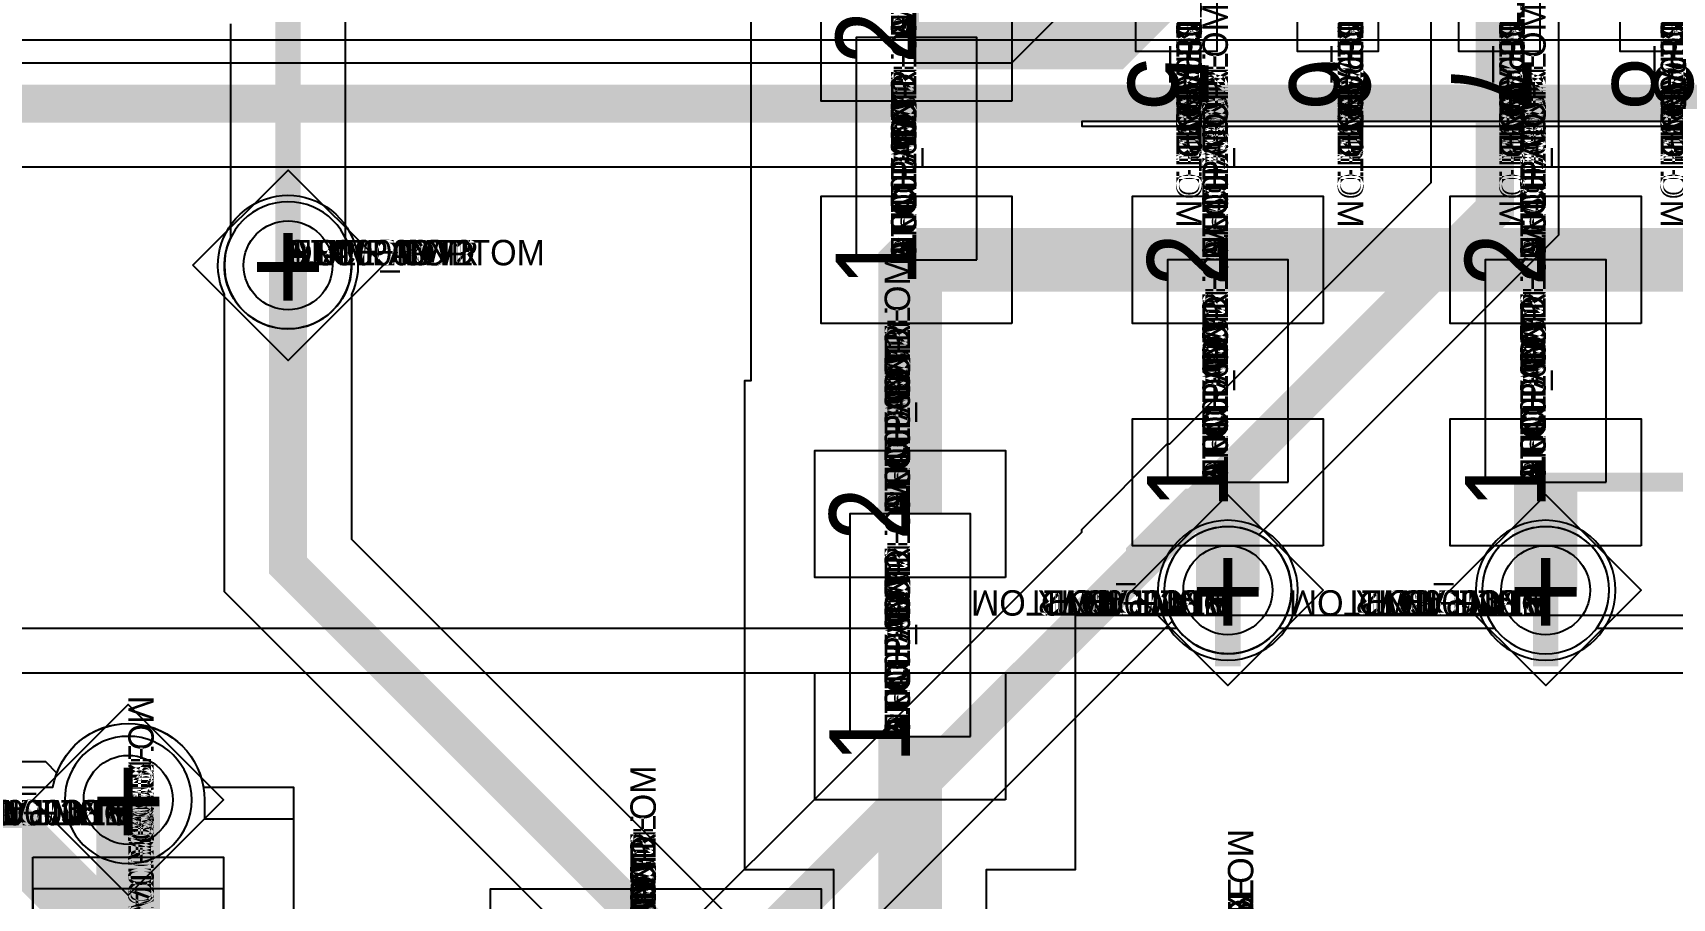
# Model space of a CAD drawing. Extents: x 0 to 323, y 0 to 320.
# Drawn here: x 57.11 to 70.01, y 198.63 to 205.44 of the extents above; entities that cross this region are included whole.
import ezdxf
from ezdxf.enums import TextEntityAlignment as Align

# ---------------------------------------------------------------- set-up
doc = ezdxf.new("R2010")
doc.units = 0
doc.header["$MEASUREMENT"] = 0
doc.layers.get('0').update_dxf_attribs({"linetype": 'CONTINUOUS'})
for name, color, linetype in [('CDN_FIGURES', 7, 'CONTINUOUS'), ('ETCH_BOTTOM', 7, 'CONTINUOUS'), ('ETCH_GND', 3, 'CONTINUOUS'), ('ETCH_INT1', 4, 'CONTINUOUS'), ('ETCH_INT2', 5, 'CONTINUOUS'), ('ETCH_PWR', 6, 'CONTINUOUS'), ('ETCH_TOP', 2, 'CONTINUOUS'), ('MANUFACTURING_NCLEGEND-1-6', 8, 'CONTINUOUS'), ('PACKAGE_GEOMETRY_ASSEMBLY_TOP', 11, 'CONTINUOUS'), ('PACKAGE_GEOMETRY_PIN_NUMBER', 9, 'CONTINUOUS')]:
    doc.layers.add(name, color=color, linetype=linetype)

# ---------------------------------------------------------------- blocks, each defined once
blk = doc.blocks.new('PAD_INFO')
for tag in ['SHAPE_TYPE', 'PAD_HEIGHT', 'PAD_LAYER', 'PAD_TYPE', 'PAD_WIDTH']:
    blk.add_attdef(tag, (0, 0), '', height=0.2)
at = {"flags": 2}
blk.add_attdef('CDN_TYPE', (0, 0), '', height=0.2, dxfattribs=at)
blk = doc.blocks.new('DRILL_INFO')
at = {"flags": 2}
blk.add_attdef('CDN_TYPE', (0, 0), '', height=0.2, dxfattribs=at)
for tag in ['FSHAPE', 'FCHAR', 'DRILL_HEIGHT', 'DIAMETER', 'PLATED', 'DRILL_WIDTH']:
    blk.add_attdef(tag, (0, 0), '', height=0.2)
blk = doc.blocks.new('VIA0700X0300')
at = {"layer": 'ETCH_BOTTOM'}
blk.add_circle((0, 0), 0.35, dxfattribs=at)
at = {"layer": 'ETCH_GND'}
blk.add_circle((0, 0), 0.35, dxfattribs=at)
at = {"layer": 'ETCH_INT1'}
blk.add_circle((0, 0), 0.35, dxfattribs=at)
at = {"layer": 'ETCH_INT2'}
blk.add_circle((0, 0), 0.35, dxfattribs=at)
at = {"layer": 'ETCH_PWR'}
blk.add_circle((0, 0), 0.35, dxfattribs=at)
at = {"layer": 'ETCH_TOP'}
blk.add_circle((0, 0), 0.35, dxfattribs=at)
ref = blk.add_blockref('PAD_INFO', (0, 0))
ref.add_attrib('PAD_LAYER', 'ETCH_TOP', (0, 0), dxfattribs={"height": 0.2})
ref.add_attrib('SHAPE_TYPE', 'NULL', (0, 0), dxfattribs={"height": 0.2})
ref.add_attrib('PAD_TYPE', 'ANTIPAD', (0, 0), dxfattribs={"height": 0.2})
ref.add_attrib('PAD_WIDTH', '0.000000', (0, 0), dxfattribs={"height": 0.2})
ref.add_attrib('PAD_HEIGHT', '0.000000', (0, 0), dxfattribs={"height": 0.2})
ref = blk.add_blockref('PAD_INFO', (0, 0))
ref.add_attrib('PAD_LAYER', 'ETCH_GND', (0, 0), dxfattribs={"height": 0.2})
ref.add_attrib('SHAPE_TYPE', 'NULL', (0, 0), dxfattribs={"height": 0.2})
ref.add_attrib('PAD_TYPE', 'ANTIPAD', (0, 0), dxfattribs={"height": 0.2})
ref.add_attrib('PAD_WIDTH', '0.000000', (0, 0), dxfattribs={"height": 0.2})
ref.add_attrib('PAD_HEIGHT', '0.000000', (0, 0), dxfattribs={"height": 0.2})
ref = blk.add_blockref('PAD_INFO', (0, 0))
ref.add_attrib('PAD_LAYER', 'ETCH_INT1', (0, 0), dxfattribs={"height": 0.2})
ref.add_attrib('SHAPE_TYPE', 'NULL', (0, 0), dxfattribs={"height": 0.2})
ref.add_attrib('PAD_TYPE', 'ANTIPAD', (0, 0), dxfattribs={"height": 0.2})
ref.add_attrib('PAD_WIDTH', '0.000000', (0, 0), dxfattribs={"height": 0.2})
ref.add_attrib('PAD_HEIGHT', '0.000000', (0, 0), dxfattribs={"height": 0.2})
ref = blk.add_blockref('PAD_INFO', (0, 0))
ref.add_attrib('PAD_LAYER', 'ETCH_INT2', (0, 0), dxfattribs={"height": 0.2})
ref.add_attrib('SHAPE_TYPE', 'NULL', (0, 0), dxfattribs={"height": 0.2})
ref.add_attrib('PAD_TYPE', 'ANTIPAD', (0, 0), dxfattribs={"height": 0.2})
ref.add_attrib('PAD_WIDTH', '0.000000', (0, 0), dxfattribs={"height": 0.2})
ref.add_attrib('PAD_HEIGHT', '0.000000', (0, 0), dxfattribs={"height": 0.2})
ref = blk.add_blockref('PAD_INFO', (0, 0))
ref.add_attrib('PAD_LAYER', 'ETCH_PWR', (0, 0), dxfattribs={"height": 0.2})
ref.add_attrib('SHAPE_TYPE', 'NULL', (0, 0), dxfattribs={"height": 0.2})
ref.add_attrib('PAD_TYPE', 'ANTIPAD', (0, 0), dxfattribs={"height": 0.2})
ref.add_attrib('PAD_WIDTH', '0.000000', (0, 0), dxfattribs={"height": 0.2})
ref.add_attrib('PAD_HEIGHT', '0.000000', (0, 0), dxfattribs={"height": 0.2})
ref = blk.add_blockref('PAD_INFO', (0, 0))
ref.add_attrib('PAD_LAYER', 'ETCH_BOTTOM', (0, 0), dxfattribs={"height": 0.2})
ref.add_attrib('SHAPE_TYPE', 'NULL', (0, 0), dxfattribs={"height": 0.2})
ref.add_attrib('PAD_TYPE', 'ANTIPAD', (0, 0), dxfattribs={"height": 0.2})
ref.add_attrib('PAD_WIDTH', '0.000000', (0, 0), dxfattribs={"height": 0.2})
ref.add_attrib('PAD_HEIGHT', '0.000000', (0, 0), dxfattribs={"height": 0.2})
ref = blk.add_blockref('PAD_INFO', (0, 0))
ref.add_attrib('PAD_LAYER', 'ETCH_TOP', (0, 0), dxfattribs={"height": 0.2})
ref.add_attrib('SHAPE_TYPE', 'NULL', (0, 0), dxfattribs={"height": 0.2})
ref.add_attrib('PAD_TYPE', 'THERMAL', (0, 0), dxfattribs={"height": 0.2})
ref.add_attrib('PAD_WIDTH', '0.000000', (0, 0), dxfattribs={"height": 0.2})
ref.add_attrib('PAD_HEIGHT', '0.000000', (0, 0), dxfattribs={"height": 0.2})
ref = blk.add_blockref('PAD_INFO', (0, 0))
ref.add_attrib('PAD_LAYER', 'ETCH_GND', (0, 0), dxfattribs={"height": 0.2})
ref.add_attrib('SHAPE_TYPE', 'NULL', (0, 0), dxfattribs={"height": 0.2})
ref.add_attrib('PAD_TYPE', 'THERMAL', (0, 0), dxfattribs={"height": 0.2})
ref.add_attrib('PAD_WIDTH', '0.000000', (0, 0), dxfattribs={"height": 0.2})
ref.add_attrib('PAD_HEIGHT', '0.000000', (0, 0), dxfattribs={"height": 0.2})
ref = blk.add_blockref('PAD_INFO', (0, 0))
ref.add_attrib('PAD_LAYER', 'ETCH_INT1', (0, 0), dxfattribs={"height": 0.2})
ref.add_attrib('SHAPE_TYPE', 'NULL', (0, 0), dxfattribs={"height": 0.2})
ref.add_attrib('PAD_TYPE', 'THERMAL', (0, 0), dxfattribs={"height": 0.2})
ref.add_attrib('PAD_WIDTH', '0.000000', (0, 0), dxfattribs={"height": 0.2})
ref.add_attrib('PAD_HEIGHT', '0.000000', (0, 0), dxfattribs={"height": 0.2})
ref = blk.add_blockref('PAD_INFO', (0, 0))
ref.add_attrib('PAD_LAYER', 'ETCH_INT2', (0, 0), dxfattribs={"height": 0.2})
ref.add_attrib('SHAPE_TYPE', 'NULL', (0, 0), dxfattribs={"height": 0.2})
ref.add_attrib('PAD_TYPE', 'THERMAL', (0, 0), dxfattribs={"height": 0.2})
ref.add_attrib('PAD_WIDTH', '0.000000', (0, 0), dxfattribs={"height": 0.2})
ref.add_attrib('PAD_HEIGHT', '0.000000', (0, 0), dxfattribs={"height": 0.2})
ref = blk.add_blockref('PAD_INFO', (0, 0))
ref.add_attrib('PAD_LAYER', 'ETCH_PWR', (0, 0), dxfattribs={"height": 0.2})
ref.add_attrib('SHAPE_TYPE', 'NULL', (0, 0), dxfattribs={"height": 0.2})
ref.add_attrib('PAD_TYPE', 'THERMAL', (0, 0), dxfattribs={"height": 0.2})
ref.add_attrib('PAD_WIDTH', '0.000000', (0, 0), dxfattribs={"height": 0.2})
ref.add_attrib('PAD_HEIGHT', '0.000000', (0, 0), dxfattribs={"height": 0.2})
ref = blk.add_blockref('PAD_INFO', (0, 0))
ref.add_attrib('PAD_LAYER', 'ETCH_BOTTOM', (0, 0), dxfattribs={"height": 0.2})
ref.add_attrib('SHAPE_TYPE', 'NULL', (0, 0), dxfattribs={"height": 0.2})
ref.add_attrib('PAD_TYPE', 'THERMAL', (0, 0), dxfattribs={"height": 0.2})
ref.add_attrib('PAD_WIDTH', '0.000000', (0, 0), dxfattribs={"height": 0.2})
ref.add_attrib('PAD_HEIGHT', '0.000000', (0, 0), dxfattribs={"height": 0.2})
ref = blk.add_blockref('PAD_INFO', (0, 0))
ref.add_attrib('PAD_LAYER', 'ETCH_TOP', (0, 0), dxfattribs={"height": 0.2})
ref.add_attrib('SHAPE_TYPE', 'CIRCLE', (0, 0), dxfattribs={"height": 0.2})
ref.add_attrib('PAD_TYPE', 'REGULAR', (0, 0), dxfattribs={"height": 0.2})
ref.add_attrib('PAD_WIDTH', '0.700000', (0, 0), dxfattribs={"height": 0.2})
ref.add_attrib('PAD_HEIGHT', '0.700000', (0, 0), dxfattribs={"height": 0.2})
ref = blk.add_blockref('PAD_INFO', (0, 0))
ref.add_attrib('PAD_LAYER', 'ETCH_GND', (0, 0), dxfattribs={"height": 0.2})
ref.add_attrib('SHAPE_TYPE', 'CIRCLE', (0, 0), dxfattribs={"height": 0.2})
ref.add_attrib('PAD_TYPE', 'REGULAR', (0, 0), dxfattribs={"height": 0.2})
ref.add_attrib('PAD_WIDTH', '0.700000', (0, 0), dxfattribs={"height": 0.2})
ref.add_attrib('PAD_HEIGHT', '0.700000', (0, 0), dxfattribs={"height": 0.2})
ref = blk.add_blockref('PAD_INFO', (0, 0))
ref.add_attrib('PAD_LAYER', 'ETCH_INT1', (0, 0), dxfattribs={"height": 0.2})
ref.add_attrib('SHAPE_TYPE', 'CIRCLE', (0, 0), dxfattribs={"height": 0.2})
ref.add_attrib('PAD_TYPE', 'REGULAR', (0, 0), dxfattribs={"height": 0.2})
ref.add_attrib('PAD_WIDTH', '0.700000', (0, 0), dxfattribs={"height": 0.2})
ref.add_attrib('PAD_HEIGHT', '0.700000', (0, 0), dxfattribs={"height": 0.2})
ref = blk.add_blockref('PAD_INFO', (0, 0))
ref.add_attrib('PAD_LAYER', 'ETCH_INT2', (0, 0), dxfattribs={"height": 0.2})
ref.add_attrib('SHAPE_TYPE', 'CIRCLE', (0, 0), dxfattribs={"height": 0.2})
ref.add_attrib('PAD_TYPE', 'REGULAR', (0, 0), dxfattribs={"height": 0.2})
ref.add_attrib('PAD_WIDTH', '0.700000', (0, 0), dxfattribs={"height": 0.2})
ref.add_attrib('PAD_HEIGHT', '0.700000', (0, 0), dxfattribs={"height": 0.2})
ref = blk.add_blockref('PAD_INFO', (0, 0))
ref.add_attrib('PAD_LAYER', 'ETCH_PWR', (0, 0), dxfattribs={"height": 0.2})
ref.add_attrib('SHAPE_TYPE', 'CIRCLE', (0, 0), dxfattribs={"height": 0.2})
ref.add_attrib('PAD_TYPE', 'REGULAR', (0, 0), dxfattribs={"height": 0.2})
ref.add_attrib('PAD_WIDTH', '0.700000', (0, 0), dxfattribs={"height": 0.2})
ref.add_attrib('PAD_HEIGHT', '0.700000', (0, 0), dxfattribs={"height": 0.2})
ref = blk.add_blockref('PAD_INFO', (0, 0))
ref.add_attrib('PAD_LAYER', 'ETCH_BOTTOM', (0, 0), dxfattribs={"height": 0.2})
ref.add_attrib('SHAPE_TYPE', 'CIRCLE', (0, 0), dxfattribs={"height": 0.2})
ref.add_attrib('PAD_TYPE', 'REGULAR', (0, 0), dxfattribs={"height": 0.2})
ref.add_attrib('PAD_WIDTH', '0.700000', (0, 0), dxfattribs={"height": 0.2})
ref.add_attrib('PAD_HEIGHT', '0.700000', (0, 0), dxfattribs={"height": 0.2})
ref = blk.add_blockref('DRILL_INFO', (0, 0))
ref.add_attrib('DIAMETER', '0.300000', (0, 0), dxfattribs={"height": 0.2})
ref.add_attrib('PLATED', 'PLATED', (0, 0), dxfattribs={"height": 0.2})
ref.add_attrib('FSHAPE', 'DIAMOND', (0, 0), dxfattribs={"height": 0.2})
ref.add_attrib('FCHAR', '+', (0, 0), dxfattribs={"height": 0.2})
ref.add_attrib('DRILL_WIDTH', '1.500000', (0, 0), dxfattribs={"height": 0.2})
ref.add_attrib('DRILL_HEIGHT', '1.500000', (0, 0), dxfattribs={"height": 0.2})
for tag in ['CDN_TYPE', 'PIN']:
    blk.add_attdef(tag, (0, 0), '', height=0.2)
at = {"flags": 2}
for tag in ['PSTKNAME', 'BBV']:
    blk.add_attdef(tag, (0, 0), '', height=0.2, dxfattribs=at)
blk = doc.blocks.new('FIGURE_DIAMOND')
at = {"layer": 'CDN_FIGURES'}
blk.add_lwpolyline([(-0.5, 0), (0, 0.5), (0.5, 0), (0, -0.5)], close=True, dxfattribs=at)
blk = doc.blocks.new('SMD50_25')
at = {"layer": 'ETCH_TOP'}
blk.add_lwpolyline([(-0.635, -0.318), (-0.635, 0.318), (0.635, 0.318), (0.635, -0.318)], close=True, dxfattribs=at)
ref = blk.add_blockref('PAD_INFO', (0, 0))
ref.add_attrib('PAD_LAYER', 'ETCH_TOP', (0, 0), dxfattribs={"height": 0.2})
ref.add_attrib('SHAPE_TYPE', 'NULL', (0, 0), dxfattribs={"height": 0.2})
ref.add_attrib('PAD_TYPE', 'ANTIPAD', (0, 0), dxfattribs={"height": 0.2})
ref.add_attrib('PAD_WIDTH', '0.000000', (0, 0), dxfattribs={"height": 0.2})
ref.add_attrib('PAD_HEIGHT', '0.000000', (0, 0), dxfattribs={"height": 0.2})
ref = blk.add_blockref('PAD_INFO', (0, 0))
ref.add_attrib('PAD_LAYER', 'ETCH_GND', (0, 0), dxfattribs={"height": 0.2})
ref.add_attrib('SHAPE_TYPE', 'NULL', (0, 0), dxfattribs={"height": 0.2})
ref.add_attrib('PAD_TYPE', 'ANTIPAD', (0, 0), dxfattribs={"height": 0.2})
ref.add_attrib('PAD_WIDTH', '0.000000', (0, 0), dxfattribs={"height": 0.2})
ref.add_attrib('PAD_HEIGHT', '0.000000', (0, 0), dxfattribs={"height": 0.2})
ref = blk.add_blockref('PAD_INFO', (0, 0))
ref.add_attrib('PAD_LAYER', 'ETCH_INT1', (0, 0), dxfattribs={"height": 0.2})
ref.add_attrib('SHAPE_TYPE', 'NULL', (0, 0), dxfattribs={"height": 0.2})
ref.add_attrib('PAD_TYPE', 'ANTIPAD', (0, 0), dxfattribs={"height": 0.2})
ref.add_attrib('PAD_WIDTH', '0.000000', (0, 0), dxfattribs={"height": 0.2})
ref.add_attrib('PAD_HEIGHT', '0.000000', (0, 0), dxfattribs={"height": 0.2})
ref = blk.add_blockref('PAD_INFO', (0, 0))
ref.add_attrib('PAD_LAYER', 'ETCH_INT2', (0, 0), dxfattribs={"height": 0.2})
ref.add_attrib('SHAPE_TYPE', 'NULL', (0, 0), dxfattribs={"height": 0.2})
ref.add_attrib('PAD_TYPE', 'ANTIPAD', (0, 0), dxfattribs={"height": 0.2})
ref.add_attrib('PAD_WIDTH', '0.000000', (0, 0), dxfattribs={"height": 0.2})
ref.add_attrib('PAD_HEIGHT', '0.000000', (0, 0), dxfattribs={"height": 0.2})
ref = blk.add_blockref('PAD_INFO', (0, 0))
ref.add_attrib('PAD_LAYER', 'ETCH_PWR', (0, 0), dxfattribs={"height": 0.2})
ref.add_attrib('SHAPE_TYPE', 'NULL', (0, 0), dxfattribs={"height": 0.2})
ref.add_attrib('PAD_TYPE', 'ANTIPAD', (0, 0), dxfattribs={"height": 0.2})
ref.add_attrib('PAD_WIDTH', '0.000000', (0, 0), dxfattribs={"height": 0.2})
ref.add_attrib('PAD_HEIGHT', '0.000000', (0, 0), dxfattribs={"height": 0.2})
ref = blk.add_blockref('PAD_INFO', (0, 0))
ref.add_attrib('PAD_LAYER', 'ETCH_BOTTOM', (0, 0), dxfattribs={"height": 0.2})
ref.add_attrib('SHAPE_TYPE', 'NULL', (0, 0), dxfattribs={"height": 0.2})
ref.add_attrib('PAD_TYPE', 'ANTIPAD', (0, 0), dxfattribs={"height": 0.2})
ref.add_attrib('PAD_WIDTH', '0.000000', (0, 0), dxfattribs={"height": 0.2})
ref.add_attrib('PAD_HEIGHT', '0.000000', (0, 0), dxfattribs={"height": 0.2})
ref = blk.add_blockref('PAD_INFO', (0, 0))
ref.add_attrib('PAD_LAYER', 'ETCH_TOP', (0, 0), dxfattribs={"height": 0.2})
ref.add_attrib('SHAPE_TYPE', 'NULL', (0, 0), dxfattribs={"height": 0.2})
ref.add_attrib('PAD_TYPE', 'THERMAL', (0, 0), dxfattribs={"height": 0.2})
ref.add_attrib('PAD_WIDTH', '0.000000', (0, 0), dxfattribs={"height": 0.2})
ref.add_attrib('PAD_HEIGHT', '0.000000', (0, 0), dxfattribs={"height": 0.2})
ref = blk.add_blockref('PAD_INFO', (0, 0))
ref.add_attrib('PAD_LAYER', 'ETCH_GND', (0, 0), dxfattribs={"height": 0.2})
ref.add_attrib('SHAPE_TYPE', 'NULL', (0, 0), dxfattribs={"height": 0.2})
ref.add_attrib('PAD_TYPE', 'THERMAL', (0, 0), dxfattribs={"height": 0.2})
ref.add_attrib('PAD_WIDTH', '0.000000', (0, 0), dxfattribs={"height": 0.2})
ref.add_attrib('PAD_HEIGHT', '0.000000', (0, 0), dxfattribs={"height": 0.2})
ref = blk.add_blockref('PAD_INFO', (0, 0))
ref.add_attrib('PAD_LAYER', 'ETCH_INT1', (0, 0), dxfattribs={"height": 0.2})
ref.add_attrib('SHAPE_TYPE', 'NULL', (0, 0), dxfattribs={"height": 0.2})
ref.add_attrib('PAD_TYPE', 'THERMAL', (0, 0), dxfattribs={"height": 0.2})
ref.add_attrib('PAD_WIDTH', '0.000000', (0, 0), dxfattribs={"height": 0.2})
ref.add_attrib('PAD_HEIGHT', '0.000000', (0, 0), dxfattribs={"height": 0.2})
ref = blk.add_blockref('PAD_INFO', (0, 0))
ref.add_attrib('PAD_LAYER', 'ETCH_INT2', (0, 0), dxfattribs={"height": 0.2})
ref.add_attrib('SHAPE_TYPE', 'NULL', (0, 0), dxfattribs={"height": 0.2})
ref.add_attrib('PAD_TYPE', 'THERMAL', (0, 0), dxfattribs={"height": 0.2})
ref.add_attrib('PAD_WIDTH', '0.000000', (0, 0), dxfattribs={"height": 0.2})
ref.add_attrib('PAD_HEIGHT', '0.000000', (0, 0), dxfattribs={"height": 0.2})
ref = blk.add_blockref('PAD_INFO', (0, 0))
ref.add_attrib('PAD_LAYER', 'ETCH_PWR', (0, 0), dxfattribs={"height": 0.2})
ref.add_attrib('SHAPE_TYPE', 'NULL', (0, 0), dxfattribs={"height": 0.2})
ref.add_attrib('PAD_TYPE', 'THERMAL', (0, 0), dxfattribs={"height": 0.2})
ref.add_attrib('PAD_WIDTH', '0.000000', (0, 0), dxfattribs={"height": 0.2})
ref.add_attrib('PAD_HEIGHT', '0.000000', (0, 0), dxfattribs={"height": 0.2})
ref = blk.add_blockref('PAD_INFO', (0, 0))
ref.add_attrib('PAD_LAYER', 'ETCH_BOTTOM', (0, 0), dxfattribs={"height": 0.2})
ref.add_attrib('SHAPE_TYPE', 'NULL', (0, 0), dxfattribs={"height": 0.2})
ref.add_attrib('PAD_TYPE', 'THERMAL', (0, 0), dxfattribs={"height": 0.2})
ref.add_attrib('PAD_WIDTH', '0.000000', (0, 0), dxfattribs={"height": 0.2})
ref.add_attrib('PAD_HEIGHT', '0.000000', (0, 0), dxfattribs={"height": 0.2})
ref = blk.add_blockref('PAD_INFO', (0, 0))
ref.add_attrib('PAD_LAYER', 'ETCH_TOP', (0, 0), dxfattribs={"height": 0.2})
ref.add_attrib('SHAPE_TYPE', 'RECTANGLE', (0, 0), dxfattribs={"height": 0.2})
ref.add_attrib('PAD_TYPE', 'REGULAR', (0, 0), dxfattribs={"height": 0.2})
ref.add_attrib('PAD_WIDTH', '1.270000', (0, 0), dxfattribs={"height": 0.2})
ref.add_attrib('PAD_HEIGHT', '0.635000', (0, 0), dxfattribs={"height": 0.2})
ref = blk.add_blockref('PAD_INFO', (0, 0))
ref.add_attrib('PAD_LAYER', 'ETCH_GND', (0, 0), dxfattribs={"height": 0.2})
ref.add_attrib('SHAPE_TYPE', 'NULL', (0, 0), dxfattribs={"height": 0.2})
ref.add_attrib('PAD_TYPE', 'REGULAR', (0, 0), dxfattribs={"height": 0.2})
ref.add_attrib('PAD_WIDTH', '0.000000', (0, 0), dxfattribs={"height": 0.2})
ref.add_attrib('PAD_HEIGHT', '0.000000', (0, 0), dxfattribs={"height": 0.2})
ref = blk.add_blockref('PAD_INFO', (0, 0))
ref.add_attrib('PAD_LAYER', 'ETCH_INT1', (0, 0), dxfattribs={"height": 0.2})
ref.add_attrib('SHAPE_TYPE', 'NULL', (0, 0), dxfattribs={"height": 0.2})
ref.add_attrib('PAD_TYPE', 'REGULAR', (0, 0), dxfattribs={"height": 0.2})
ref.add_attrib('PAD_WIDTH', '0.000000', (0, 0), dxfattribs={"height": 0.2})
ref.add_attrib('PAD_HEIGHT', '0.000000', (0, 0), dxfattribs={"height": 0.2})
ref = blk.add_blockref('PAD_INFO', (0, 0))
ref.add_attrib('PAD_LAYER', 'ETCH_INT2', (0, 0), dxfattribs={"height": 0.2})
ref.add_attrib('SHAPE_TYPE', 'NULL', (0, 0), dxfattribs={"height": 0.2})
ref.add_attrib('PAD_TYPE', 'REGULAR', (0, 0), dxfattribs={"height": 0.2})
ref.add_attrib('PAD_WIDTH', '0.000000', (0, 0), dxfattribs={"height": 0.2})
ref.add_attrib('PAD_HEIGHT', '0.000000', (0, 0), dxfattribs={"height": 0.2})
ref = blk.add_blockref('PAD_INFO', (0, 0))
ref.add_attrib('PAD_LAYER', 'ETCH_PWR', (0, 0), dxfattribs={"height": 0.2})
ref.add_attrib('SHAPE_TYPE', 'NULL', (0, 0), dxfattribs={"height": 0.2})
ref.add_attrib('PAD_TYPE', 'REGULAR', (0, 0), dxfattribs={"height": 0.2})
ref.add_attrib('PAD_WIDTH', '0.000000', (0, 0), dxfattribs={"height": 0.2})
ref.add_attrib('PAD_HEIGHT', '0.000000', (0, 0), dxfattribs={"height": 0.2})
ref = blk.add_blockref('PAD_INFO', (0, 0))
ref.add_attrib('PAD_LAYER', 'ETCH_BOTTOM', (0, 0), dxfattribs={"height": 0.2})
ref.add_attrib('SHAPE_TYPE', 'NULL', (0, 0), dxfattribs={"height": 0.2})
ref.add_attrib('PAD_TYPE', 'REGULAR', (0, 0), dxfattribs={"height": 0.2})
ref.add_attrib('PAD_WIDTH', '0.000000', (0, 0), dxfattribs={"height": 0.2})
ref.add_attrib('PAD_HEIGHT', '0.000000', (0, 0), dxfattribs={"height": 0.2})
ref = blk.add_blockref('DRILL_INFO', (0, 0))
ref.add_attrib('DIAMETER', '0.000000', (0, 0), dxfattribs={"height": 0.2})
ref.add_attrib('PLATED', 'NON_PLATED', (0, 0), dxfattribs={"height": 0.2})
ref.add_attrib('FSHAPE', 'NULL', (0, 0), dxfattribs={"height": 0.2})
ref.add_attrib('DRILL_WIDTH', '0.000000', (0, 0), dxfattribs={"height": 0.2})
ref.add_attrib('DRILL_HEIGHT', '0.000000', (0, 0), dxfattribs={"height": 0.2})
for tag in ['CDN_TYPE', 'PIN']:
    blk.add_attdef(tag, (0, 0), '', height=0.2)
at = {"flags": 2}
for tag in ['PSTKNAME', 'BBV']:
    blk.add_attdef(tag, (0, 0), '', height=0.2, dxfattribs=at)
blk = doc.blocks.new('SOIC8')
at = {"layer": 'ETCH_TOP'}
ref = blk.add_blockref('SMD50_25', (2.4765, 1.905), dxfattribs=at)
ref.add_attrib('CDN_TYPE', 'PIN', (0, 0), dxfattribs={"height": 0.2})
ref.add_attrib('PIN', '8', (0, 0), dxfattribs={"height": 0.2})
ref = blk.add_blockref('SMD50_25', (2.4765, 0.635), dxfattribs=at)
ref.add_attrib('CDN_TYPE', 'PIN', (0, 0), dxfattribs={"height": 0.2})
ref.add_attrib('PIN', '7', (0, 0), dxfattribs={"height": 0.2})
ref = blk.add_blockref('SMD50_25', (2.4765, -1.905), dxfattribs=at)
ref.add_attrib('CDN_TYPE', 'PIN', (0, 0), dxfattribs={"height": 0.2})
ref.add_attrib('PIN', '5', (0, 0), dxfattribs={"height": 0.2})
ref = blk.add_blockref('SMD50_25', (2.4765, -0.635), dxfattribs=at)
ref.add_attrib('CDN_TYPE', 'PIN', (0, 0), dxfattribs={"height": 0.2})
ref.add_attrib('PIN', '6', (0, 0), dxfattribs={"height": 0.2})
at = {"flags": 2}
for tag in ['SYMBOL_TYPE', 'CDN_TYPE', 'REFDES']:
    blk.add_attdef(tag, (0, 0), '', height=0.2, dxfattribs=at)
blk = doc.blocks.new('RC1000X1500TS')
at = {"layer": 'ETCH_TOP'}
blk.add_lwpolyline([(-0.5, -0.75), (-0.5, 0.75), (0.5, 0.75), (0.5, -0.75)], close=True, dxfattribs=at)
ref = blk.add_blockref('PAD_INFO', (0, 0))
ref.add_attrib('PAD_LAYER', 'ETCH_TOP', (0, 0), dxfattribs={"height": 0.2})
ref.add_attrib('SHAPE_TYPE', 'NULL', (0, 0), dxfattribs={"height": 0.2})
ref.add_attrib('PAD_TYPE', 'ANTIPAD', (0, 0), dxfattribs={"height": 0.2})
ref.add_attrib('PAD_WIDTH', '0.000000', (0, 0), dxfattribs={"height": 0.2})
ref.add_attrib('PAD_HEIGHT', '0.000000', (0, 0), dxfattribs={"height": 0.2})
ref = blk.add_blockref('PAD_INFO', (0, 0))
ref.add_attrib('PAD_LAYER', 'ETCH_GND', (0, 0), dxfattribs={"height": 0.2})
ref.add_attrib('SHAPE_TYPE', 'NULL', (0, 0), dxfattribs={"height": 0.2})
ref.add_attrib('PAD_TYPE', 'ANTIPAD', (0, 0), dxfattribs={"height": 0.2})
ref.add_attrib('PAD_WIDTH', '0.000000', (0, 0), dxfattribs={"height": 0.2})
ref.add_attrib('PAD_HEIGHT', '0.000000', (0, 0), dxfattribs={"height": 0.2})
ref = blk.add_blockref('PAD_INFO', (0, 0))
ref.add_attrib('PAD_LAYER', 'ETCH_INT1', (0, 0), dxfattribs={"height": 0.2})
ref.add_attrib('SHAPE_TYPE', 'NULL', (0, 0), dxfattribs={"height": 0.2})
ref.add_attrib('PAD_TYPE', 'ANTIPAD', (0, 0), dxfattribs={"height": 0.2})
ref.add_attrib('PAD_WIDTH', '0.000000', (0, 0), dxfattribs={"height": 0.2})
ref.add_attrib('PAD_HEIGHT', '0.000000', (0, 0), dxfattribs={"height": 0.2})
ref = blk.add_blockref('PAD_INFO', (0, 0))
ref.add_attrib('PAD_LAYER', 'ETCH_INT2', (0, 0), dxfattribs={"height": 0.2})
ref.add_attrib('SHAPE_TYPE', 'NULL', (0, 0), dxfattribs={"height": 0.2})
ref.add_attrib('PAD_TYPE', 'ANTIPAD', (0, 0), dxfattribs={"height": 0.2})
ref.add_attrib('PAD_WIDTH', '0.000000', (0, 0), dxfattribs={"height": 0.2})
ref.add_attrib('PAD_HEIGHT', '0.000000', (0, 0), dxfattribs={"height": 0.2})
ref = blk.add_blockref('PAD_INFO', (0, 0))
ref.add_attrib('PAD_LAYER', 'ETCH_PWR', (0, 0), dxfattribs={"height": 0.2})
ref.add_attrib('SHAPE_TYPE', 'NULL', (0, 0), dxfattribs={"height": 0.2})
ref.add_attrib('PAD_TYPE', 'ANTIPAD', (0, 0), dxfattribs={"height": 0.2})
ref.add_attrib('PAD_WIDTH', '0.000000', (0, 0), dxfattribs={"height": 0.2})
ref.add_attrib('PAD_HEIGHT', '0.000000', (0, 0), dxfattribs={"height": 0.2})
ref = blk.add_blockref('PAD_INFO', (0, 0))
ref.add_attrib('PAD_LAYER', 'ETCH_BOTTOM', (0, 0), dxfattribs={"height": 0.2})
ref.add_attrib('SHAPE_TYPE', 'NULL', (0, 0), dxfattribs={"height": 0.2})
ref.add_attrib('PAD_TYPE', 'ANTIPAD', (0, 0), dxfattribs={"height": 0.2})
ref.add_attrib('PAD_WIDTH', '0.000000', (0, 0), dxfattribs={"height": 0.2})
ref.add_attrib('PAD_HEIGHT', '0.000000', (0, 0), dxfattribs={"height": 0.2})
ref = blk.add_blockref('PAD_INFO', (0, 0))
ref.add_attrib('PAD_LAYER', 'ETCH_TOP', (0, 0), dxfattribs={"height": 0.2})
ref.add_attrib('SHAPE_TYPE', 'NULL', (0, 0), dxfattribs={"height": 0.2})
ref.add_attrib('PAD_TYPE', 'THERMAL', (0, 0), dxfattribs={"height": 0.2})
ref.add_attrib('PAD_WIDTH', '0.000000', (0, 0), dxfattribs={"height": 0.2})
ref.add_attrib('PAD_HEIGHT', '0.000000', (0, 0), dxfattribs={"height": 0.2})
ref = blk.add_blockref('PAD_INFO', (0, 0))
ref.add_attrib('PAD_LAYER', 'ETCH_GND', (0, 0), dxfattribs={"height": 0.2})
ref.add_attrib('SHAPE_TYPE', 'NULL', (0, 0), dxfattribs={"height": 0.2})
ref.add_attrib('PAD_TYPE', 'THERMAL', (0, 0), dxfattribs={"height": 0.2})
ref.add_attrib('PAD_WIDTH', '0.000000', (0, 0), dxfattribs={"height": 0.2})
ref.add_attrib('PAD_HEIGHT', '0.000000', (0, 0), dxfattribs={"height": 0.2})
ref = blk.add_blockref('PAD_INFO', (0, 0))
ref.add_attrib('PAD_LAYER', 'ETCH_INT1', (0, 0), dxfattribs={"height": 0.2})
ref.add_attrib('SHAPE_TYPE', 'NULL', (0, 0), dxfattribs={"height": 0.2})
ref.add_attrib('PAD_TYPE', 'THERMAL', (0, 0), dxfattribs={"height": 0.2})
ref.add_attrib('PAD_WIDTH', '0.000000', (0, 0), dxfattribs={"height": 0.2})
ref.add_attrib('PAD_HEIGHT', '0.000000', (0, 0), dxfattribs={"height": 0.2})
ref = blk.add_blockref('PAD_INFO', (0, 0))
ref.add_attrib('PAD_LAYER', 'ETCH_INT2', (0, 0), dxfattribs={"height": 0.2})
ref.add_attrib('SHAPE_TYPE', 'NULL', (0, 0), dxfattribs={"height": 0.2})
ref.add_attrib('PAD_TYPE', 'THERMAL', (0, 0), dxfattribs={"height": 0.2})
ref.add_attrib('PAD_WIDTH', '0.000000', (0, 0), dxfattribs={"height": 0.2})
ref.add_attrib('PAD_HEIGHT', '0.000000', (0, 0), dxfattribs={"height": 0.2})
ref = blk.add_blockref('PAD_INFO', (0, 0))
ref.add_attrib('PAD_LAYER', 'ETCH_PWR', (0, 0), dxfattribs={"height": 0.2})
ref.add_attrib('SHAPE_TYPE', 'NULL', (0, 0), dxfattribs={"height": 0.2})
ref.add_attrib('PAD_TYPE', 'THERMAL', (0, 0), dxfattribs={"height": 0.2})
ref.add_attrib('PAD_WIDTH', '0.000000', (0, 0), dxfattribs={"height": 0.2})
ref.add_attrib('PAD_HEIGHT', '0.000000', (0, 0), dxfattribs={"height": 0.2})
ref = blk.add_blockref('PAD_INFO', (0, 0))
ref.add_attrib('PAD_LAYER', 'ETCH_BOTTOM', (0, 0), dxfattribs={"height": 0.2})
ref.add_attrib('SHAPE_TYPE', 'NULL', (0, 0), dxfattribs={"height": 0.2})
ref.add_attrib('PAD_TYPE', 'THERMAL', (0, 0), dxfattribs={"height": 0.2})
ref.add_attrib('PAD_WIDTH', '0.000000', (0, 0), dxfattribs={"height": 0.2})
ref.add_attrib('PAD_HEIGHT', '0.000000', (0, 0), dxfattribs={"height": 0.2})
ref = blk.add_blockref('PAD_INFO', (0, 0))
ref.add_attrib('PAD_LAYER', 'ETCH_GND', (0, 0), dxfattribs={"height": 0.2})
ref.add_attrib('SHAPE_TYPE', 'NULL', (0, 0), dxfattribs={"height": 0.2})
ref.add_attrib('PAD_TYPE', 'REGULAR', (0, 0), dxfattribs={"height": 0.2})
ref.add_attrib('PAD_WIDTH', '0.000000', (0, 0), dxfattribs={"height": 0.2})
ref.add_attrib('PAD_HEIGHT', '0.000000', (0, 0), dxfattribs={"height": 0.2})
ref = blk.add_blockref('PAD_INFO', (0, 0))
ref.add_attrib('PAD_LAYER', 'ETCH_INT1', (0, 0), dxfattribs={"height": 0.2})
ref.add_attrib('SHAPE_TYPE', 'NULL', (0, 0), dxfattribs={"height": 0.2})
ref.add_attrib('PAD_TYPE', 'REGULAR', (0, 0), dxfattribs={"height": 0.2})
ref.add_attrib('PAD_WIDTH', '0.000000', (0, 0), dxfattribs={"height": 0.2})
ref.add_attrib('PAD_HEIGHT', '0.000000', (0, 0), dxfattribs={"height": 0.2})
ref = blk.add_blockref('PAD_INFO', (0, 0))
ref.add_attrib('PAD_LAYER', 'ETCH_INT2', (0, 0), dxfattribs={"height": 0.2})
ref.add_attrib('SHAPE_TYPE', 'NULL', (0, 0), dxfattribs={"height": 0.2})
ref.add_attrib('PAD_TYPE', 'REGULAR', (0, 0), dxfattribs={"height": 0.2})
ref.add_attrib('PAD_WIDTH', '0.000000', (0, 0), dxfattribs={"height": 0.2})
ref.add_attrib('PAD_HEIGHT', '0.000000', (0, 0), dxfattribs={"height": 0.2})
ref = blk.add_blockref('PAD_INFO', (0, 0))
ref.add_attrib('PAD_LAYER', 'ETCH_PWR', (0, 0), dxfattribs={"height": 0.2})
ref.add_attrib('SHAPE_TYPE', 'NULL', (0, 0), dxfattribs={"height": 0.2})
ref.add_attrib('PAD_TYPE', 'REGULAR', (0, 0), dxfattribs={"height": 0.2})
ref.add_attrib('PAD_WIDTH', '0.000000', (0, 0), dxfattribs={"height": 0.2})
ref.add_attrib('PAD_HEIGHT', '0.000000', (0, 0), dxfattribs={"height": 0.2})
ref = blk.add_blockref('PAD_INFO', (0, 0))
ref.add_attrib('PAD_LAYER', 'ETCH_BOTTOM', (0, 0), dxfattribs={"height": 0.2})
ref.add_attrib('SHAPE_TYPE', 'NULL', (0, 0), dxfattribs={"height": 0.2})
ref.add_attrib('PAD_TYPE', 'REGULAR', (0, 0), dxfattribs={"height": 0.2})
ref.add_attrib('PAD_WIDTH', '0.000000', (0, 0), dxfattribs={"height": 0.2})
ref.add_attrib('PAD_HEIGHT', '0.000000', (0, 0), dxfattribs={"height": 0.2})
ref = blk.add_blockref('DRILL_INFO', (0, 0))
ref.add_attrib('DIAMETER', '0.000000', (0, 0), dxfattribs={"height": 0.2})
ref.add_attrib('PLATED', 'PLATED', (0, 0), dxfattribs={"height": 0.2})
ref.add_attrib('FSHAPE', 'NULL', (0, 0), dxfattribs={"height": 0.2})
ref.add_attrib('DRILL_WIDTH', '0.000000', (0, 0), dxfattribs={"height": 0.2})
ref.add_attrib('DRILL_HEIGHT', '0.000000', (0, 0), dxfattribs={"height": 0.2})
ref = blk.add_blockref('PAD_INFO', (0, 0))
ref.add_attrib('PAD_LAYER', 'ETCH_TOP', (0, 0), dxfattribs={"height": 0.2})
ref.add_attrib('SHAPE_TYPE', 'RECTANGLE', (0, 0), dxfattribs={"height": 0.2})
ref.add_attrib('PAD_TYPE', 'REGULAR', (0, 0), dxfattribs={"height": 0.2})
ref.add_attrib('PAD_WIDTH', '1.000000', (0, 0), dxfattribs={"height": 0.2})
ref.add_attrib('PAD_HEIGHT', '1.500000', (0, 0), dxfattribs={"height": 0.2})
for tag in ['CDN_TYPE', 'PIN']:
    blk.add_attdef(tag, (0, 0), '', height=0.2)
at = {"flags": 2}
for tag in ['PSTKNAME', 'BBV']:
    blk.add_attdef(tag, (0, 0), '', height=0.2, dxfattribs=at)
blk = doc.blocks.new('F56')
at = {"layer": 'PACKAGE_GEOMETRY_ASSEMBLY_TOP'}
blk.add_lwpolyline([(0, -0.475), (1.75, -0.475), (1.75, 0.475), (0, 0.475)], close=True, dxfattribs=at)
at = {"layer": 'ETCH_TOP'}
ref = blk.add_blockref('RC1000X1500TS', (0, 0), dxfattribs=at)
ref.add_attrib('CDN_TYPE', 'PIN', (0, 0), dxfattribs={"height": 0.2})
ref.add_attrib('PIN', '1', (0, 0), dxfattribs={"height": 0.2})
ref = blk.add_blockref('RC1000X1500TS', (1.75, 0), dxfattribs=at)
ref.add_attrib('CDN_TYPE', 'PIN', (0, 0), dxfattribs={"height": 0.2})
ref.add_attrib('PIN', '2', (0, 0), dxfattribs={"height": 0.2})
at = {"flags": 2}
for tag in ['SYMBOL_TYPE', 'CDN_TYPE', 'REFDES']:
    blk.add_attdef(tag, (0, 0), '', height=0.2, dxfattribs=at)

msp = doc.modelspace()

# ---------------------------------------------------------------- linework, layer by layer
at = {"layer": 'ETCH_BOTTOM'}
for points, format in [([(62.563, 178.956), (62.563, 197.098), (58.619, 201.041), (58.619, 203.383, -1.558329), (59.62, 203.383), (59.62, 201.456), (63.563, 197.513), (63.563, 181.087, -0.251232)], "xyb"), ([(59.12, 203.612, 0.3, 0.3, 0), (59.12, 201.249, 0.3, 0.3, 0), (63.063, 197.305, 0.3, 0.3, 0), (63.063, 175.355, 0.3, 0.3, 0), (59.463, 171.755, 0.3, 0.3, 0)], "xyseb"), ([(66.513, 201.055, 0.2, 0.2, 0), (66.513, 201.656, 0.2, 0.2, 0)], "xyseb"), ([(69.013, 201.055, 0.2, 0.2, 0), (69.013, 201.656, 0.2, 0.2, 0)], "xyseb"), ([(66.513, 200.455, 0.2, 0.2, 0), (66.513, 201.055, 0.2, 0.2, 0)], "xyseb"), ([(69.013, 200.455, 0.2, 0.2, 0), (69.013, 201.055, 0.2, 0.2, 0)], "xyseb"), ([(54.664, 199.706), (57.211, 199.706), (57.301, 199.616, -0.835048), (58.463, 199.405), (58.463, 199.256), (59.163, 199.256), (59.163, 195.405), (58.461, 195.405, -0.177276), (58.287, 195.031), (57.211, 193.955), (54.663, 193.955)], "xyb"), ([(57.863, 199.405, 0.5, 0.5, 0), (57.863, 198.205, 0.5, 0.5, 0)], "xyseb"), ([(57.863, 198.205, 0.5, 0.5, 0), (56.963, 199.105, 0.5, 0.5, 0), (54.913, 199.105, 0.5, 0.5, 0), (53.813, 198.005, 0.5, 0.5, 0), (53.413, 198.005, 0.5, 0.5, 0)], "xyseb")]:
    msp.add_lwpolyline(points, format=format, dxfattribs=at)
for points in [[(67.063, 201.055, 1), (65.963, 201.055, 1)], [(69.563, 201.055, 1), (68.463, 201.055, 1)]]:
    msp.add_lwpolyline(points, format="xyb", close=True, dxfattribs=at)
at = {"layer": 'ETCH_GND'}
for points in [[(59.62, 203.612, 1), (58.619, 203.612, 1)], [(58.363, 199.405, 1), (57.363, 199.405, 1)]]:
    msp.add_lwpolyline(points, format="xyb", close=True, dxfattribs=at)
at = {"layer": 'ETCH_INT1'}
for points, format in [([(161.663, 263.105, 0.3, 0.3, 0), (166.833, 257.935, 0.3, 0.3, 0), (166.833, 245.955, 0.3, 0.3, 0), (166.863, 245.925, 0.3, 0.3, 0), (166.863, 245.386, 0.3, 0.3, 0), (166.833, 245.356, 0.3, 0.3, 0), (166.833, 226.175, 0.3, 0.3, 0), (147.643, 206.985, 0.3, 0.3, 0), (128.812, 206.985, 0.3, 0.3, 0), (128.782, 206.955, 0.3, 0.3, 0), (128.243, 206.955, 0.3, 0.3, 0), (128.213, 206.985, 0.3, 0.3, 0), (127.193, 206.985, 0.3, 0.3, 0), (125.613, 205.405, 0.3, 0.3, 0), (91.613, 205.405, 0.3, 0.3, 0), (91.093, 204.885, 0.3, 0.3, 0), (25.293, 204.885, 0.3, 0.3, 0), (16.013, 195.605, 0.3, 0.3, 0)], "xyseb"), ([(91.063, 204.385), (75.529, 204.385, -1.457307), (74.596, 204.385), (56.529, 204.385, -1.457307), (55.596, 204.385), (38.007, 204.385, -1.643726), (37.119, 204.385), (25.5, 204.385), (17.019, 195.905, -3.946277), (16.312, 196.612), (25.086, 205.386), (90.392, 205.386, -1.157049)], "xyb")]:
    msp.add_lwpolyline(points, format=format, dxfattribs=at)
for points in [[(59.62, 203.612, 1), (58.619, 203.612, 1)], [(67.013, 201.055, 1), (66.013, 201.055, 1)], [(69.513, 201.055, 1), (68.513, 201.055, 1)], [(58.363, 199.405, 1), (57.363, 199.405, 1)]]:
    msp.add_lwpolyline(points, format="xyb", close=True, dxfattribs=at)
at = {"layer": 'ETCH_INT2'}
for points, format in [([(69.843, 211.905, 0.3, 0.3, 0), (67.998, 210.06, 0.3, 0.3, 0), (67.998, 206.801, 0.3, 0.3, 0), (68.613, 206.186, 0.3, 0.3, 0), (68.613, 204.055, 0.3, 0.3, 0), (66.263, 201.705, 0.3, 0.3, 0), (66.243, 201.705, 0.3, 0.3, 0), (65.863, 201.325, 0.3, 0.3, 0), (65.863, 201.305, 0.3, 0.3, 0), (52.543, 187.985, 0.3, 0.3, 0), (32.802, 187.985, 0.3, 0.3, 0), (32.782, 188.005, 0.3, 0.3, 0), (32.243, 188.005, 0.3, 0.3, 0), (32.223, 187.985, 0.3, 0.3, 0), (16.013, 187.985, 0.3, 0.3, 0)], "xyseb"), ([(69.113, 206.393), (69.113, 203.848), (66.757, 201.492, -1.322495), (66.076, 200.812), (52.75, 187.485)], "xyb")]:
    msp.add_lwpolyline(points, format=format, dxfattribs=at)
msp.add_lwpolyline([(55.03, 191.18), (65.363, 201.513), (65.363, 201.532), (66.036, 202.206), (66.056, 202.206), (68.113, 204.263), (68.113, 205.979)], dxfattribs=at)
for points in [[(59.62, 203.612, 1), (58.619, 203.612, 1)], [(69.513, 201.055, 1), (68.513, 201.055, 1)], [(58.363, 199.405, 1), (57.363, 199.405, 1)]]:
    msp.add_lwpolyline(points, format="xyb", close=True, dxfattribs=at)
at = {"layer": 'ETCH_PWR'}
msp.add_lwpolyline([(53.463, 205.205), (64.813, 205.205), (67.463, 207.855), (69.513, 207.855), (70.863, 206.505), (70.863, 205.505), (71.263, 205.105), (82.913, 205.105), (85.263, 207.455), (87.613, 207.455)], dxfattribs=at)
for points in [[(59.62, 203.612, 1), (58.619, 203.612, 1)], [(58.363, 199.405, 1), (57.363, 199.405, 1)]]:
    msp.add_lwpolyline(points, format="xyb", close=True, dxfattribs=at)
for points in [[(91.086, 200.755), (69.413, 200.755, 1.9997), (68.613, 200.755), (66.913, 200.755, 1.9997), (66.113, 200.755), (51.19, 200.755, 0.73386)], [(51.171, 200.405), (84.13, 200.405, 1.731876), (84.996, 200.405), (86.663, 200.405, 1.9997)]]:
    msp.add_lwpolyline(points, format="xyb", dxfattribs=at)
at = {"layer": 'ETCH_TOP'}
for points in [[(63.088, 186.556), (63.088, 194.855), (60.713, 194.855), (60.713, 198.706), (63.313, 198.706), (63.313, 198.321), (63.413, 198.321), (63.413, 198.855), (62.713, 198.855), (62.713, 202.706), (62.763, 202.706), (62.763, 206.456)], [(70.785, 204.744), (65.363, 204.744), (65.363, 204.706), (70.313, 204.706)]]:
    msp.add_lwpolyline(points, dxfattribs=at)
for points, format in [([(64.063, 205.405, 0.5, 0.5, 0), (65.584, 205.405, 0.5, 0.5, 0), (66.108, 205.929, 0.5, 0.5, 0)], "xyseb"), ([(59.12, 203.612, 0.2, 0.2, 0), (59.12, 205.699, 0.2, 0.2, 0)], "xyseb"), ([(59.57, 205.619), (59.57, 203.83, -1.595454), (58.669, 203.83), (58.669, 205.512)], "xyb"), ([(64.013, 201.655, 0.5, 0.5, 0), (64.013, 203.605, 0.5, 0.5, 0), (64.063, 203.655, 0.5, 0.5, 0)], "xyseb"), ([(64.063, 203.655, 0.5, 0.5, 0), (66.513, 203.655, 0.5, 0.5, 0)], "xyseb"), ([(66.513, 203.655, 0.5, 0.5, 0), (69.013, 203.655, 0.5, 0.5, 0)], "xyseb"), ([(71.463, 203.255, 0.5, 0.5, 0), (70.613, 203.255, 0.5, 0.5, 0), (70.213, 203.655, 0.5, 0.5, 0), (69.013, 203.655, 0.5, 0.5, 0)], "xyseb"), ([(66.513, 201.905, 0.5, 0.5, 0), (66.513, 201.055, 0.5, 0.5, 0)], "xyseb"), ([(69.013, 201.905, 0.5, 0.5, 0), (69.013, 201.055, 0.5, 0.5, 0)], "xyseb"), ([(69.013, 201.905, 0.15, 0.15, 0), (70.363, 201.905, 0.15, 0.15, 0)], "xyseb"), ([(70.313, 200.855), (65.313, 200.855), (65.313, 198.855), (64.613, 198.855), (64.613, 198.321), (65.438, 198.321), (65.438, 197.751, -0.568539), (65.85, 196.806), (67.861, 196.806), (69.437, 195.23, -1), (68.588, 194.381), (67.364, 195.605), (65.438, 195.605), (65.438, 195.551, -0.88179), (65.438, 194.36), (65.438, 190.368, -0.9044), (65.438, 189.173), (65.438, 185.28, -0.252455)], "xyb"), ([(64.013, 197.64, 0.5, 0.5, 0), (64.013, 199.905, 0.5, 0.5, 0)], "xyseb"), ([(56.563, 199.506), (57.271, 199.506, -0.845035), (58.454, 199.506), (59.163, 199.506), (59.163, 195.655), (58.463, 195.655), (58.463, 195.455, -1), (57.263, 195.455), (57.263, 195.655), (56.788, 195.655)], "xyb"), ([(57.863, 198.455, 0.5, 0.5, 0), (57.863, 199.405, 0.5, 0.5, 0)], "xyseb"), ([(55.613, 197.94, 0.5, 0.5, 0), (57.348, 197.94, 0.5, 0.5, 0), (57.863, 198.455, 0.5, 0.5, 0)], "xyseb")]:
    msp.add_lwpolyline(points, format=format, dxfattribs=at)

# ---------------------------------------------------------------- block references
for name, p, rotation in [('SOIC8', (68.013, 208.405), 270), ('F56', (64.063, 203.655), 90), ('F56', (69.013, 201.905), 90), ('F56', (66.513, 201.905), 90), ('F56', (64.013, 199.905), 90), ('F56', (62.013, 195.905), 90), ('F56', (57.863, 198.455), 270)]:
    msp.add_blockref(name, p, dxfattribs=dict(rotation=rotation))
at = {"xscale": -1, "rotation": 270}
for p in [(57.863, 196.455), (66.513, 195.405)]:
    msp.add_blockref('F56', p, dxfattribs=at)
at = {"layer": 'ETCH_TOP'}
msp.add_blockref('VIA0700X0300', (59.12, 203.612), dxfattribs=at)
at = {"layer": 'ETCH_TOP', "rotation": 180}
for p in [(69.013, 201.055), (66.513, 201.055), (57.863, 199.405)]:
    msp.add_blockref('VIA0700X0300', p, dxfattribs=at)
at = {"layer": 'MANUFACTURING_NCLEGEND-1-6', "xscale": 1.5, "yscale": 1.5}
for p in [(59.12, 203.612), (66.513, 201.055), (69.013, 201.055), (57.863, 199.405)]:
    msp.add_blockref('FIGURE_DIAMOND', p, dxfattribs=at)

# ---------------------------------------------------------------- texts
at = {"layer": 'MANUFACTURING_NCLEGEND-1-6'}
for p in [(59.12, 203.612), (66.513, 201.055), (69.013, 201.055), (57.863, 199.405)]:
    msp.add_text('+', height=0.75, dxfattribs=at).set_placement(p, align=Align.MIDDLE_CENTER)
at = {"layer": 'PACKAGE_GEOMETRY_PIN_NUMBER', "width": 0.88}
for s, rotation, p in [('2', 90, (64.063, 205.405)), ('5', 270, (65.727, 205.04)), ('6', 270, (66.997, 205.04)), ('7', 270, (68.267, 205.04)), ('8', 270, (69.537, 205.04)), ('1', 90, (64.063, 203.655)), ('2', 90, (66.513, 203.655)), ('2', 90, (69.013, 203.655)), ('1', 90, (66.513, 201.905)), ('1', 90, (69.013, 201.905)), ('2', 90, (64.013, 201.655)), ('1', 90, (64.013, 199.905))]:
    msp.add_text(s, height=0.635, rotation=rotation, dxfattribs=at).set_placement(p, align=Align.CENTER)

doc.saveas('drawing.dxf')
